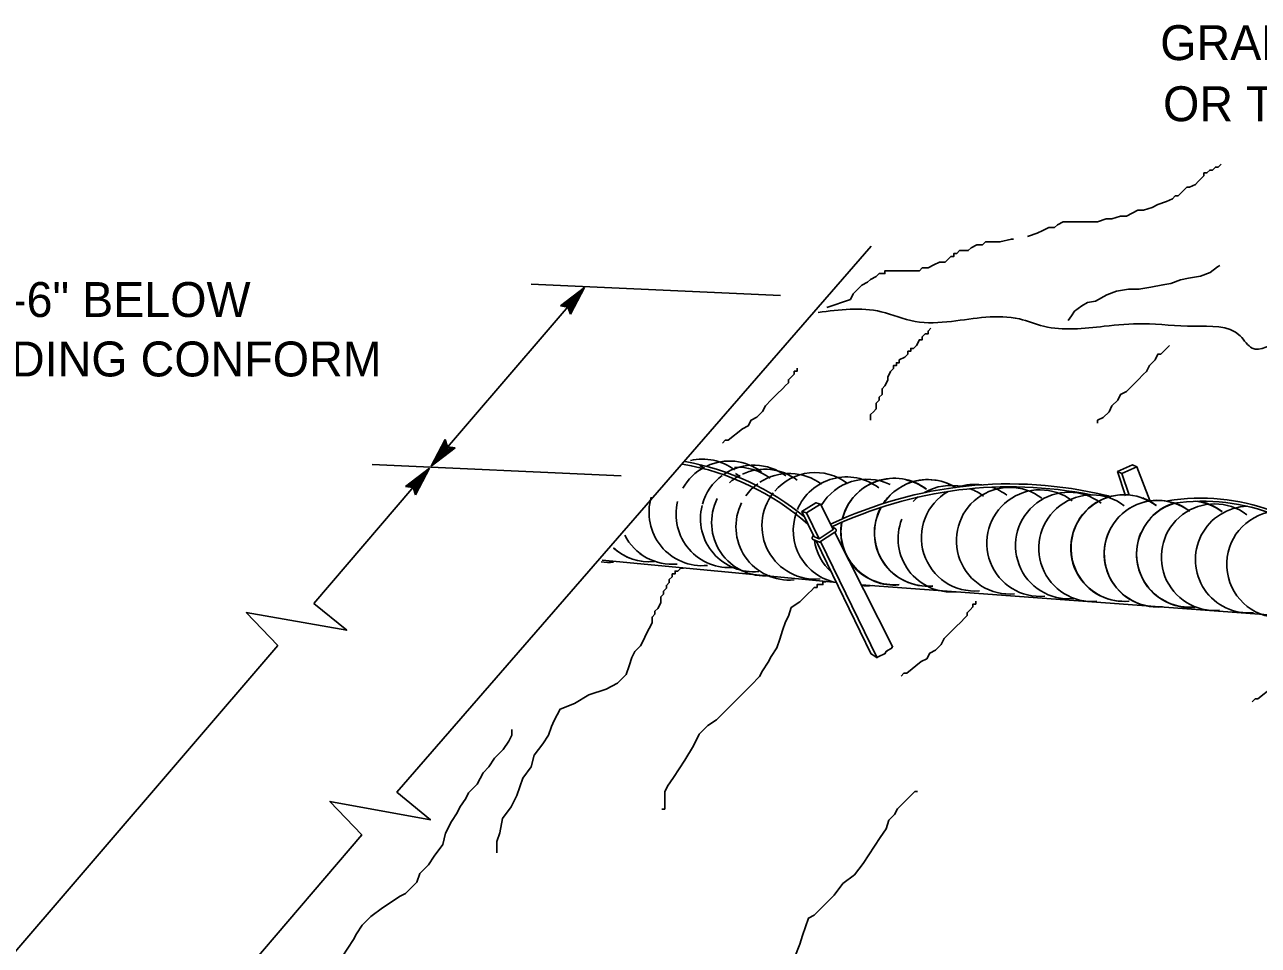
# Model space of a CAD drawing. Extents: x -894 to 866, y -476 to 714.
# Drawn here: x 174.3 to 421.8, y 36.5 to 221.1 of the extents above; entities that cross this region are included whole.
import ezdxf

# ---------------------------------------------------------------- set-up
doc = ezdxf.new("R2010")
doc.units = 0
for name, color, linetype in [('57 Undefined', 7, 'Continuous'), ('60 Nongeo Data', 7, 'Continuous'), ('63 Seal and Sig', 7, 'Continuous')]:
    doc.layers.add(name, color=color, linetype=linetype)

msp = doc.modelspace()

# ---------------------------------------------------------------- linework, layer by layer
at = {"layer": '57 Undefined'}
for p, q in [((281.81, 164.7), (286.64, 168.35)), ((286.64, 168.35), (283.81, 163)), ((286.64, 168.35), (286.64, 168.35)), ((282.21, 164.64), (285.76, 167.31)), ((282.63, 164.59), (284.88, 166.28)), ((284.88, 166.28), (283.55, 163.76)), ((285.76, 167.3), (283.69, 163.41)), ((283.32, 164.45), (281.81, 164.7)), ((281.81, 164.7), (281.81, 164.7)), ((283.01, 164.5), (283.99, 165.24)), ((283.81, 163), (283.32, 164.45)), ((283.99, 165.24), (283.43, 164.17)), ((283.81, 163), (283.81, 163)), ((255.91, 132.52), (258.68, 137.89)), ((260.7, 136.21), (255.91, 132.52)), ((256.78, 133.57), (258.8, 137.49)), ((260.3, 136.27), (256.78, 133.56)), ((257.65, 134.61), (258.96, 137.14)), ((259.88, 136.32), (257.65, 134.61)), ((258.52, 135.65), (259.08, 136.73)), ((259.5, 136.41), (258.52, 135.65)), ((258.68, 137.89), (258.68, 137.89)), ((258.68, 137.89), (259.18, 136.45)), ((259.18, 136.45), (260.7, 136.21)), ((260.7, 136.21), (260.7, 136.21)), ((294.03, 130.6), (244.02, 132.88)), ((250.75, 128.49), (255.58, 132.14)), ((255.58, 132.14), (252.75, 126.79)), ((255.58, 132.14), (255.58, 132.14)), ((255.91, 132.52), (255.91, 132.52)), ((251.16, 128.43), (254.7, 131.1)), ((251.58, 128.37), (253.82, 130.06)), ((251.95, 128.28), (252.94, 129.03)), ((252.94, 129.03), (252.37, 127.95)), ((253.82, 130.06), (252.49, 127.55)), ((254.7, 131.09), (252.63, 127.19)), ((252.27, 128.24), (250.75, 128.49)), ((250.75, 128.49), (250.75, 128.49)), ((252.75, 126.79), (252.27, 128.24)), ((252.75, 126.79), (252.75, 126.79)), ((142.63, 0.43), (225.12, 96.62))]:
    msp.add_line(p, q, dxfattribs=at)
for points in [[(241.68, 58.3), (241.96, 58.61), (235.58, 65.33), (255.72, 61.64), (249, 67.18), (344.15, 176.68)], [(225.12, 96.62), (218.78, 103.18), (238.95, 99.66), (232.33, 105.03)], [(34.95, -184.32), (116.15, -89.05), (109.72, -82.39), (129.89, -85.92), (123.13, -80.43), (241.96, 58.61)]]:
    msp.add_lwpolyline(points, dxfattribs=at)
at = {"layer": '60 Nongeo Data'}
for p, q in [((255.91, 132.52), (286.64, 168.35)), ((325.96, 166.75), (275.95, 169.03)), ((232.33, 105.03), (255.58, 132.14)), ((290.19, 113.73), (336.62, 109.29))]:
    msp.add_line(p, q, dxfattribs=at)
for points in [[(375.52, 178.59), (375.74, 178.66), (377.47, 179.24), (378.62, 179.82), (379.78, 180.39), (380.93, 180.39), (381.51, 180.97), (382.66, 181.55), (383.81, 181.55), (385.54, 181.55), (386.7, 181.55), (388.43, 181.55), (389.58, 181.55), (391.31, 182.12), (392.46, 182.12), (394.19, 182.7), (395.35, 182.7), (396.5, 183.28), (397.66, 183.86), (398.81, 183.86), (400.54, 184.43), (401.69, 185.01), (403.42, 185.59), (404.58, 186.16), (405.15, 186.74), (405.73, 186.74), (406.31, 187.32), (407.46, 188.47), (408.04, 188.47), (409.19, 189.05), (409.77, 189.63), (410.34, 190.2), (410.92, 190.78), (410.92, 191.36), (411.5, 191.36), (412.07, 191.93), (412.65, 191.93), (413.23, 192.51), (413.8, 192.51), (414.38, 193.09)], [(335.24, 164.36), (339.98, 165.97), (340.56, 167.12), (341.14, 167.7), (342.29, 168.85), (343.44, 169.43), (344.02, 170.01), (345.18, 170.59), (345.75, 171.16), (346.33, 171.16), (346.91, 171.16), (346.91, 171.74), (347.48, 171.74), (348.63, 171.74), (350.37, 171.74), (352.1, 171.74), (353.83, 171.74), (354.4, 172.32), (354.98, 172.32), (355.56, 172.32), (356.71, 172.89), (357.86, 173.47), (359.02, 173.47), (359.59, 174.05), (360.17, 174.62), (360.75, 174.62), (360.75, 175.2), (361.32, 175.2), (361.9, 175.78), (363.05, 175.78), (363.63, 175.78), (364.21, 176.35), (365.36, 176.93), (365.94, 176.93), (366.51, 176.93), (367.09, 177.51), (368.24, 177.51), (369.97, 177.51), (372.28, 178.09), (372.73, 178.09)], [(383.66, 161.75), (384.32, 162.7), (384.98, 163.64), (386.44, 164.73), (387.58, 165.35), (389.18, 165.64), (391.45, 166.87), (393.38, 167.63), (395.79, 168.06), (397.87, 168.02), (400.28, 168.45), (402.69, 168.88), (404.3, 169.17), (406.23, 169.93), (407.84, 170.22), (410.25, 170.65), (412.18, 171.41), (413.65, 172.5), (414.09, 172.8)], [(344.02, 141.74), (344.02, 142.31), (344.02, 142.89), (344.6, 143.47), (345.18, 144.04), (345.18, 144.62), (345.18, 145.2), (345.75, 145.77), (345.75, 146.35), (346.33, 146.93), (346.33, 147.51), (346.33, 148.08), (346.91, 148.66), (347.48, 149.81), (347.48, 150.39), (348.06, 151.54), (348.63, 152.12), (348.63, 152.7), (349.21, 152.7), (349.21, 153.28), (349.79, 153.28), (349.79, 153.85), (350.94, 154.43), (351.52, 155.01), (351.52, 155.58), (352.1, 155.58), (352.1, 156.16), (352.67, 156.16), (353.25, 156.74), (353.83, 157.89), (354.4, 157.89), (354.4, 158.47), (354.98, 159.05), (355.56, 159.05), (355.56, 159.62), (356.13, 160.2)], [(389.58, 141.16), (389.58, 141.74), (390.73, 142.31), (391.89, 143.47), (392.46, 144.62), (393.62, 145.77), (394.19, 146.93), (395.35, 147.51), (396.5, 148.66), (397.66, 149.81), (398.81, 150.97), (399.38, 151.54), (399.96, 152.7), (400.54, 153.28), (401.12, 153.85), (401.69, 155.01), (402.27, 155.01), (402.85, 155.58), (403.42, 156.16), (404, 156.74)], [(314.31, 137.16), (314.88, 137.74), (315.46, 137.74), (318.34, 140.05), (319.5, 140.63), (320.07, 141.78), (321.23, 142.36), (322.38, 143.51), (322.96, 144.67), (324.11, 145.82), (325.26, 146.97), (326.42, 148.13), (326.99, 148.7), (327.57, 149.28), (327.57, 149.86), (328.15, 150.44), (328.73, 151.01), (328.73, 151.59), (329.3, 151.59), (329.3, 152.17)], [(269.06, 54.98), (269.06, 56.13), (269.06, 57.28), (269.64, 59.02), (270.21, 61.9), (271.94, 64.21), (273.1, 66.52), (274.25, 69.98), (275.98, 72.29), (276.56, 74.59), (278.29, 76.9), (279.44, 78.63), (280.02, 80.36), (280.59, 81.52), (281.75, 83.83), (284.63, 84.98), (287.51, 86.71), (290.97, 87.86), (293.28, 89.02), (295.01, 90.75), (295.59, 92.48), (296.16, 94.21), (296.74, 95.37), (297.89, 96.52), (298.47, 97.67), (299.05, 98.83), (299.62, 99.98), (300.2, 101.14), (300.2, 101.71), (300.2, 102.29), (300.78, 102.87), (300.78, 103.44), (301.35, 104.02), (301.93, 105.17), (301.93, 105.75), (301.93, 106.33), (302.51, 106.91), (302.51, 107.48), (303.08, 108.06), (303.08, 108.64), (303.66, 109.21), (303.66, 109.79), (304.24, 110.37), (304.24, 110.94), (304.81, 110.94), (304.81, 111.52), (305.39, 111.52), (305.97, 112.1), (306.54, 112.1)], [(302.17, 63.79), (302.75, 63.79), (302.75, 64.37), (302.75, 64.95), (302.75, 65.52), (302.75, 67.26), (303.32, 68.41), (304.48, 70.14), (305.63, 71.87), (306.79, 73.6), (308.52, 76.49), (309.67, 78.8), (311.4, 80.53), (313.13, 81.68), (314.28, 82.83), (315.44, 83.99), (316.59, 85.14), (318.9, 87.45), (320.05, 88.6), (321.78, 90.34), (322.36, 91.49), (323.51, 93.22), (324.09, 94.37), (325.24, 96.1), (325.82, 97.84), (326.39, 99.57), (326.97, 101.3), (327.55, 102.45), (328.12, 104.18), (329.85, 105.34), (331.58, 107.07), (332.16, 107.64), (332.74, 108.22), (333.31, 108.22), (333.31, 108.8), (333.89, 108.8), (334.47, 108.8), (334.47, 109.38), (335.04, 109.38)], [(350.15, 90.47), (350.72, 91.04), (351.3, 91.04), (354.18, 93.35), (355.34, 93.93), (355.91, 95.08), (357.07, 95.66), (358.22, 96.81), (358.8, 97.97), (359.95, 99.12), (361.1, 100.28), (362.26, 101.43), (362.83, 102.01), (363.41, 102.58), (363.41, 103.16), (363.99, 103.74), (364.56, 104.32), (364.56, 104.89), (365.14, 104.89), (365.14, 105.47)], [(420.58, 85.3), (421.16, 85.88), (421.74, 85.88), (424.62, 88.18), (425.77, 88.76), (426.35, 89.91), (427.5, 90.49), (428.66, 91.65), (429.23, 92.8), (430.39, 93.95), (431.54, 95.11), (432.69, 96.26), (433.27, 96.84), (433.85, 97.41), (433.85, 97.99), (434.42, 98.57), (435, 99.15), (435, 99.72), (435.58, 99.72), (435.58, 100.3)], [(238.03, 34.16), (240.33, 37.62), (240.91, 38.77), (242.06, 40.5), (243.79, 42.23), (246.1, 43.96), (247.83, 45.12), (249.56, 46.27), (250.71, 46.85), (251.87, 48), (253.02, 49.16), (253.6, 50.89), (255.33, 52.62), (256.48, 54.35), (258.21, 56.66), (258.79, 58.97), (259.94, 61.27), (261.1, 63.01), (261.67, 64.16), (262.83, 65.89), (263.4, 67.04), (263.98, 67.62), (265.13, 68.78), (265.71, 69.93), (266.29, 71.08), (267.44, 72.24), (268.59, 73.97), (270.32, 75.7), (271.48, 77.43), (272.05, 78.58), (272.05, 79.74)], [(328.68, 33.84), (329.83, 36.72), (330.41, 38.45), (330.99, 40.19), (331.56, 41.92), (332.72, 42.49), (333.87, 43.65), (335.02, 44.8), (336.75, 46.53), (338.48, 48.84), (340.79, 50.57), (342.52, 52.88), (343.68, 54.61), (344.83, 56.34), (345.98, 58.07), (347.14, 59.8), (347.71, 61.53), (348.87, 62.69), (349.44, 63.84), (350.02, 64.42), (350.6, 65), (351.17, 65.57), (351.75, 66.15), (352.33, 66.73), (352.9, 67.3), (353.48, 67.3)]]:
    msp.add_lwpolyline(points, dxfattribs=at)
for centre, start, end in [((310.28, 123.28), 52.97, 102.7843), ((315.71, 122.89), 117.9324, 150.8144), ((304.25, 123.56), 52.97, 58.9364), ((304.24, 123.56), 52.97, 58.7917), ((315.71, 122.89), 52.97, 115.008), ((320.6, 122.06), 52.97, 123.6185), ((320.6, 122.06), 126.3648, 164.3027), ((310.28, 123.28), 163.3245, 275.4694), ((315.71, 122.89), 166.1098, 275.4694), ((320.6, 122.06), 166.0961, 275.4694), ((304.24, 123.56), 207.0219, 275.4694), ((304.25, 123.56), 206.9774, 275.4694), ((299.6, 124.06), 227.9905, 275.4694), ((299.64, 124.08), 227.9052, 275.4694), ((291.44, 123.93), 262.284, 275.4694)]:
    msp.add_arc(centre, 10.69, start, end, dxfattribs=at)
msp.add_spline([(333.55, 163.39), (346.16, 163.52), (352.97, 161.58), (360.27, 161.58), (373.89, 162.06), (378.76, 160.6), (390.92, 160.6), (398.71, 161.09), (408.93, 160.6), (418.17, 158.66), (420.6, 156.22), (426.44, 157.68), (434.23, 157.68), (455.15, 156.22), (459.04, 157.2), (464.39, 155.25), (474.61, 154.28), (480.45, 154.76), (488.72, 156.22), (496.99, 154.28), (503.32, 152.82), (514.51, 152.82), (524.24, 154.28), (532.51, 154.28), (535.92, 151.84), (540.79, 151.84), (549.06, 151.36), (554.41, 152.82), (560.73, 152.33), (571.93, 151.36), (576.31, 152.33), (583.12, 150.87), (669.98, 148.46)], degree=3, dxfattribs=at)
at = {"layer": '63 Seal and Sig'}
for p, q in [((393.6, 131.46), (394.47, 131.07)), ((396.59, 132.83), (397.46, 132.44)), ((333.07, 125.2), (333.98, 124.92)), ((330.27, 123.46), (331.18, 123.18)), ((337.04, 119.95), (336.29, 120.41)), ((332.33, 118.26), (332.56, 118.76)), ((342.16, 108.78), (447, 101.05))]:
    msp.add_line(p, q, dxfattribs=at)
for points in [[(395.19, 126.63), (393.6, 131.46), (396.59, 132.83), (396.71, 132.78)], [(395.91, 126.71), (394.47, 131.07), (397.46, 132.44), (400.07, 125.66)], [(332.72, 118.37), (330.27, 123.46), (333.07, 125.2), (333.19, 125.17)], [(333.72, 117.97), (331.18, 123.18), (333.98, 124.92), (336.58, 119.78)], [(336.88, 119.32), (333.78, 117.3), (332.53, 117.81)], [(336.55, 119.82), (333.72, 117.98), (332.76, 118.37)], [(336.84, 119.27), (348.48, 96.27)], [(344.16, 94.86), (333.12, 117.59)], [(345.34, 94.13), (333.98, 117.44)], [(344.16, 94.86), (344.3, 94.86), (344.33, 94.76), (345.33, 94.13), (345.31, 94.22), (345.38, 94.19), (345.56, 94.31), (346.96, 94.95), (347.08, 95.35), (347.18, 95.36), (347.31, 95.44), (347.3, 95.54), (348.31, 96.06), (348.3, 96.15), (348.29, 96.25), (348.48, 96.27)]]:
    msp.add_lwpolyline(points, dxfattribs=at)
for centre, radius, start, end in [((297.44, 82.21), 51.53, 48.7515, 80.0663), ((297.36, 81.65), 52.69, 50.5518, 79.632), ((317.41, 121.64), 10.69, 52.7997, 93.6871), ((322.83, 121.24), 10.69, 52.7997, 114.8377), ((332.93, 120.58), 10.69, 52.7997, 139.483), ((322.83, 121.24), 10.69, 117.7622, 131.6927), ((311.38, 121.94), 10.69, 52.7997, 58.7662), ((311.37, 121.94), 10.69, 52.7997, 58.6214), ((327.72, 120.4), 10.69, 126.1946, 144.6588), ((327.72, 120.4), 10.69, 52.7997, 123.4483), ((339.21, 119.7), 10.69, 52.7997, 157.253), ((343.35, 119.23), 10.69, 64.568, 149.3968), ((371.84, 45.73), 83.26, 76.4396, 115.4812), ((348.74, 119.4), 10.69, 96.3229, 166.2634), ((348.79, 119.44), 10.69, 52.7997, 166.2176), ((355.53, 119.16), 10.69, 58.6959, 146.2641), ((348.74, 119.4), 10.69, 52.7997, 77.7086), ((355.5, 119.18), 10.69, 58.2017, 113.0358), ((360.25, 118.01), 10.69, 77.8466, 120.1709), ((364.92, 118.2), 10.69, 82.3942, 108.1382), ((332.93, 120.58), 10.69, 141.9112, 275.2991), ((371.98, 45.15), 83.26, 78.6891, 115.4812), ((355.5, 119.18), 10.69, 130.9467, 146.7312), ((360.25, 118.01), 10.69, 128.4799, 135.7237), ((364.92, 118.2), 10.69, 119.773, 275.2991), ((371.93, 117.6), 10.69, 52.7997, 275.2991), ((360.25, 118.01), 10.69, 52.7997, 69.4475), ((378.04, 117.11), 10.69, 52.7997, 275.2991), ((364.92, 118.2), 10.69, 52.7997, 71.2962), ((383.81, 116.63), 10.69, 52.7997, 275.2991), ((388.47, 116.1), 10.69, 52.7997, 275.2991), ((394.88, 116.12), 10.69, 52.7997, 275.2991), ((394.94, 116.13), 10.69, 89.3521, 275.2991), ((390.2, 122.48), 4.35, 65.2742, 74.5138), ((322.83, 121.24), 10.69, 153.3079, 275.2991), ((327.72, 120.4), 10.69, 153.2936, 275.2991), ((355.5, 119.18), 10.69, 151.3508, 275.2991), ((355.53, 119.16), 10.69, 151.3393, 275.2991), ((401.6, 114.98), 10.69, 52.7997, 275.2991), ((401.6, 115.01), 10.69, 121.6968, 275.2991), ((408.09, 114.88), 10.69, 106.3685, 275.2991), ((394.94, 116.13), 10.69, 52.7997, 69.8299), ((401.6, 115.01), 10.69, 52.7997, 104.4877), ((408.08, 114.95), 10.69, 107.077, 138.0128), ((413.05, 114.3), 10.69, 52.7997, 275.2991), ((410.19, 84.01), 42.12, 41.4841, 98.9689), ((410.53, 84.7), 40.82, 39.51, 98.0695), ((419.89, 113.81), 10.69, 91.5061, 275.2991), ((408.09, 114.88), 10.69, 52.7997, 83.554), ((408.08, 114.95), 10.69, 52.7997, 81.6038), ((339.21, 119.7), 10.69, 160.1399, 259.3137), ((348.74, 119.4), 10.69, 169.8916, 275.2991), ((348.79, 119.44), 10.69, 169.9191, 275.2991), ((360.25, 118.01), 10.69, 158.669, 275.2991), ((426.17, 112.87), 10.69, 102.5239, 275.2991), ((336.77, 119.68), 0.378, 286.3059, 44.8744), ((408.08, 114.95), 10.69, 156.669, 275.2991), ((332.64, 118.13), 0.333, 156.6142, 251.604), ((343.35, 119.23), 10.69, 188.2003, 228.0391), ((343.35, 119.23), 10.69, 264.0314, 275.2991)]:
    msp.add_arc(centre, radius, start, end, dxfattribs=at)

# ---------------------------------------------------------------- texts
at = {"layer": '57 Undefined'}
for s, p in [('GRADING CONFORM', (402.14, 213.97)), ('OR TOP OF SLOPE', (402.71, 201.72)), ('6\'-6" BELOW ', (164.61, 162.46)), ('GRADING CONFORM', (151.31, 150.54))]:
    msp.add_text(s, height=7, dxfattribs=at).set_placement(p)

doc.saveas('drawing.dxf')
